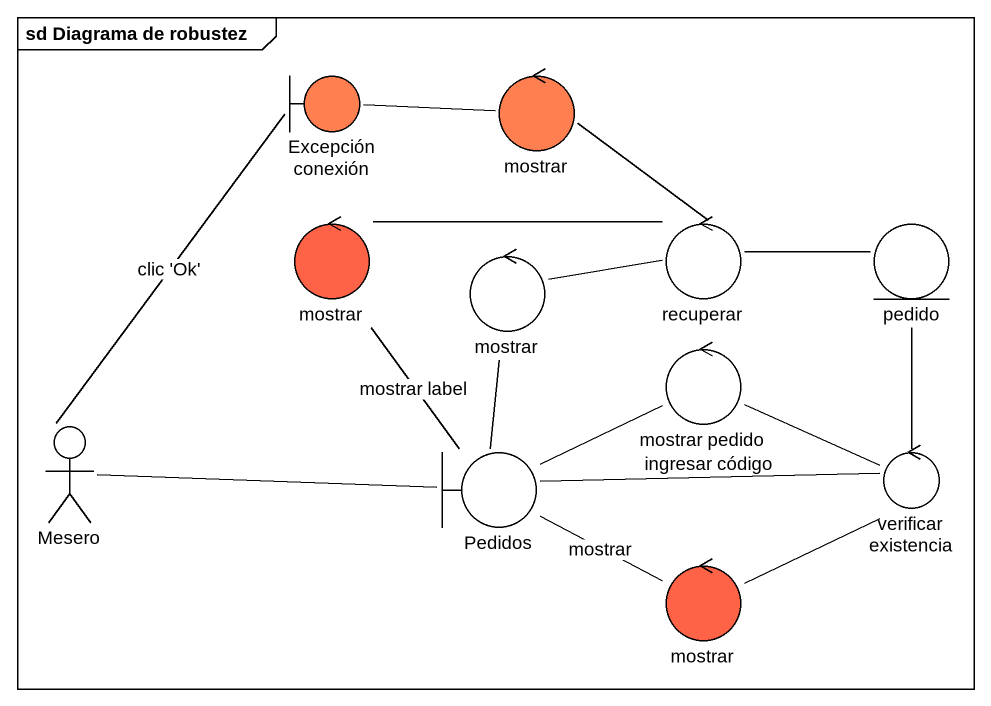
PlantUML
@startuml
mainframe sd Diagrama de robustez
boundary "Excepción conexión" as Excepción_conexión #FF7F50
control mostrar #FF7F50
control "mostrar" as mostrar_2 #FF6347
control recuperar
entity pedido
control "mostrar" as mostrar_3
control "mostrar pedido" as mostrar_pedido
actor Mesero
boundary Pedidos
control "verificar existencia" as verificar_existencia
control "mostrar" as mostrar_4 #FF6347
mostrar -left- Excepción_conexión
mostrar_2 -- Pedidos : mostrar label
recuperar -up- mostrar
recuperar -left- mostrar_2
recuperar -right- pedido
mostrar_3 -right- recuperar
mostrar_3 -- Pedidos
mostrar_pedido -left- Pedidos
Mesero -up- Excepción_conexión : clic 'Ok'
Mesero -right- Pedidos
Pedidos -right- verificar_existencia : ingresar código
verificar_existencia -up- pedido
verificar_existencia -left- mostrar_pedido
verificar_existencia -left- mostrar_4
mostrar_4 -left- Pedidos : mostrar
@enduml
